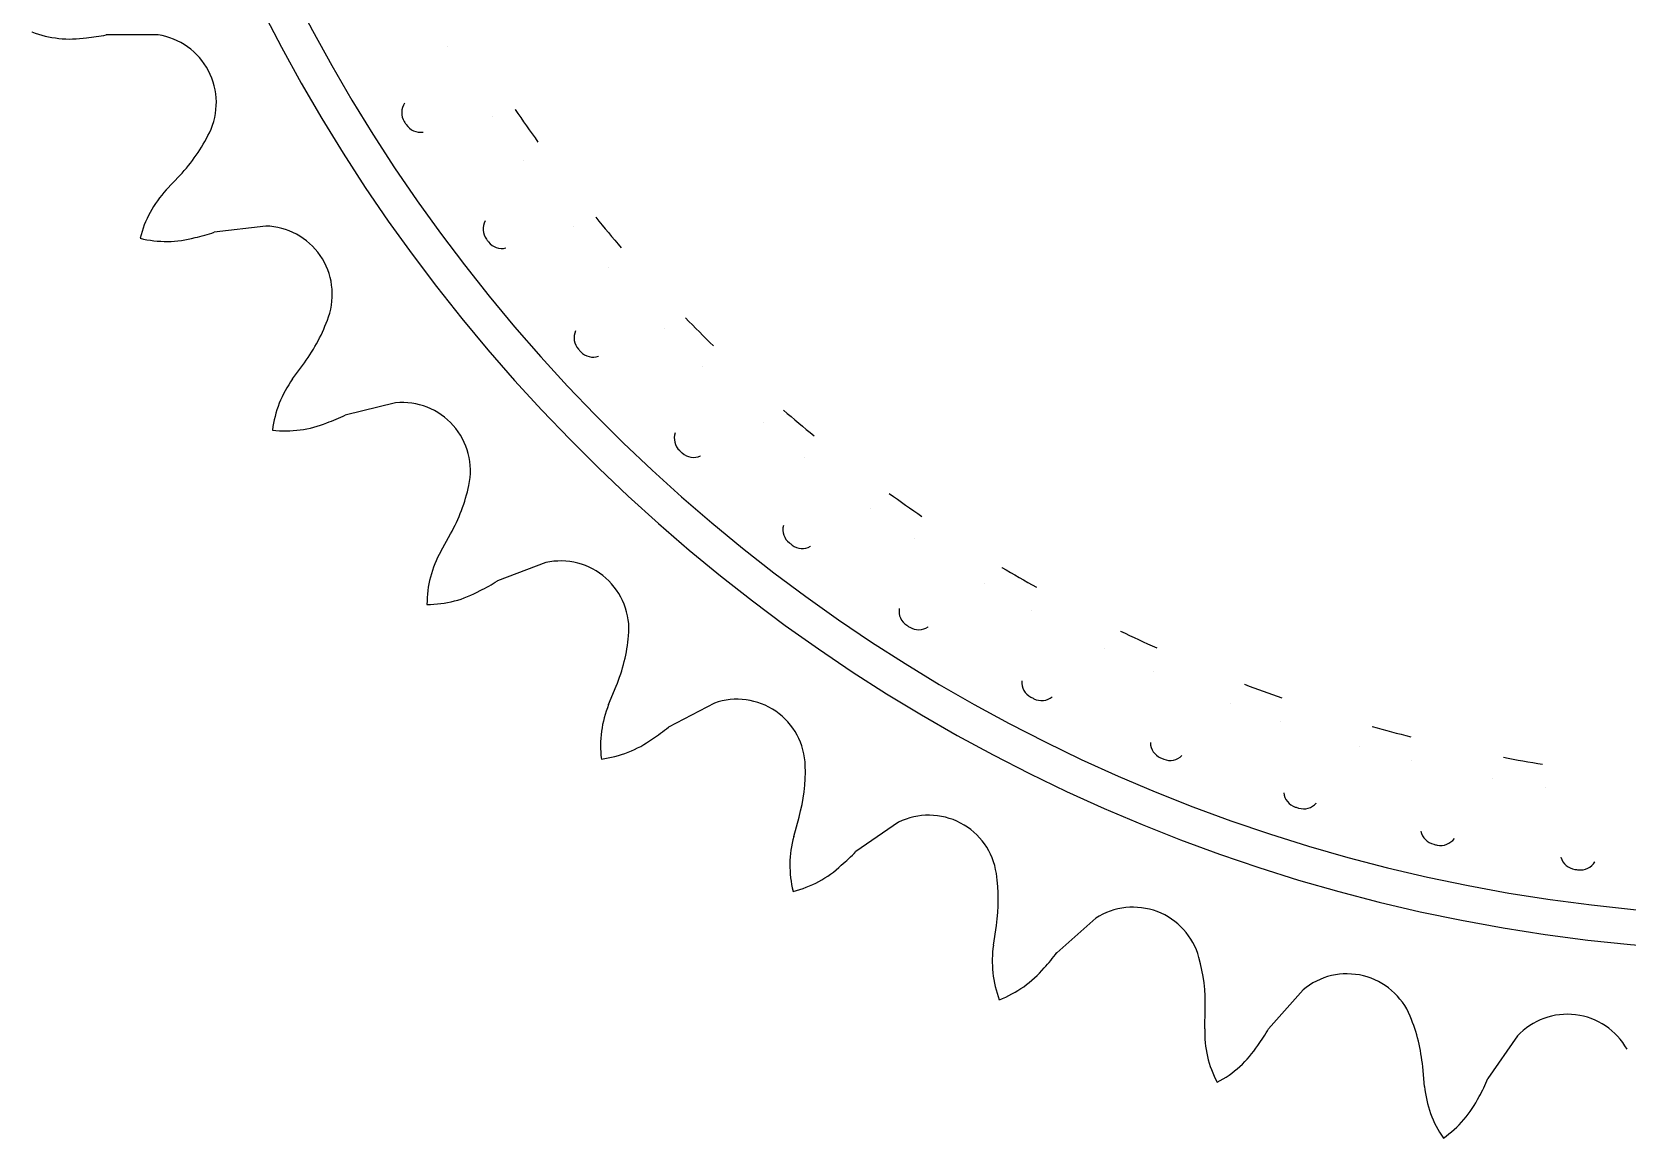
# Model space of a CAD drawing. Header units: millimetres. Extents: x -109 to 109, y -109 to 109.
# Drawn here: x -99.7 to -9.3, y -107.5 to -44.9 of the extents above; entities that cross this region are included whole.
import ezdxf

# ---------------------------------------------------------------- set-up
doc = ezdxf.new("R2010")
doc.units = ezdxf.units.MM
doc.layers.add('Cut003', color=7, linetype='CONTINUOUS')

msp = doc.modelspace()

# ---------------------------------------------------------------- linework, layer by layer
at = {"layer": 'Cut003'}
for p, q in [((-99.7, -44.871), (-99.7, -44.871, 10)), ((-99.7, -44.871), (-99.7, -44.871, 10)), ((-92.553, -45.04), (-95.493, -45.04)), ((-92.553, -45.04, 10), (-95.493, -45.04, 10)), ((-95.493, -45.04), (-95.493, -45.04, 10)), ((-95.493, -45.04), (-95.493, -45.04, 10)), ((-92.553, -45.04), (-95.493, -45.04)), ((-92.553, -45.04, 10), (-95.493, -45.04, 10)), ((-92.553, -45.04), (-92.553, -45.04, 10)), ((-92.553, -45.04), (-92.553, -45.04, 10)), ((-96.608, -45.206), (-96.608, -45.206, 10)), ((-96.608, -45.206), (-96.608, -45.206, 10)), ((-76.12, -45.71), (-76.12, -45.71, 10)), ((-76.12, -45.71), (-76.12, -45.71, 10)), ((-78.576, -48.909), (-78.576, -48.909, 10)), ((-78.576, -48.909), (-78.576, -48.909, 10)), ((-73.597, -49.671), (-73.597, -49.671, 10)), ((-73.597, -49.671), (-73.597, -49.671, 10)), ((-72.317, -49.26), (-72.317, -49.26, 10)), ((-72.317, -49.26), (-72.317, -49.26, 10)), ((-89.643, -50.584), (-89.643, -50.584, 10)), ((-89.643, -50.584), (-89.643, -50.584, 10)), ((-78.594, -49.952), (-78.594, -49.952, 10)), ((-78.594, -49.952), (-78.594, -49.952, 10)), ((-78.487, -50.12), (-78.487, -50.12, 10)), ((-78.487, -50.12), (-78.487, -50.12, 10)), ((-77.534, -50.544), (-77.534, -50.544, 10)), ((-77.534, -50.544), (-77.534, -50.544, 10)), ((-71.023, -51.108), (-71.023, -51.108, 10)), ((-71.023, -51.108), (-71.023, -51.108, 10)), ((-71.847, -52.17), (-71.847, -52.17, 10)), ((-71.847, -52.17), (-71.847, -52.17, 10)), ((-92.083, -53.827), (-91.313, -53.003)), ((-92.083, -53.827, 10), (-91.313, -53.003, 10)), ((-92.083, -53.827), (-91.313, -53.003)), ((-92.083, -53.827, 10), (-91.313, -53.003, 10)), ((-91.313, -53.003), (-91.313, -53.003, 10)), ((-91.313, -53.003), (-91.313, -53.003, 10)), ((-92.083, -53.827), (-92.083, -53.827, 10)), ((-92.083, -53.827), (-92.083, -53.827, 10)), ((-86.449, -55.868), (-89.367, -56.222)), ((-86.449, -55.868, 10), (-89.367, -56.222, 10)), ((-86.449, -55.868), (-89.367, -56.222)), ((-86.449, -55.868, 10), (-89.367, -56.222, 10)), ((-86.449, -55.868), (-86.449, -55.868, 10)), ((-86.449, -55.868), (-86.449, -55.868, 10)), ((-74.014, -55.571), (-74.014, -55.571, 10)), ((-74.014, -55.571), (-74.014, -55.571, 10)), ((-68.988, -55.896), (-68.988, -55.896, 10)), ((-68.988, -55.896), (-68.988, -55.896, 10)), ((-67.748, -55.375), (-67.748, -55.375, 10)), ((-67.748, -55.375), (-67.748, -55.375, 10)), ((-93.564, -56.561), (-93.564, -56.561, 10)), ((-93.564, -56.561), (-93.564, -56.561, 10)), ((-90.455, -56.521), (-90.455, -56.521, 10)), ((-90.455, -56.521), (-90.455, -56.521, 10)), ((-89.367, -56.222), (-89.367, -56.222, 10)), ((-89.367, -56.222), (-89.367, -56.222, 10)), ((-73.941, -56.612), (-73.941, -56.612, 10)), ((-73.941, -56.612), (-73.941, -56.612, 10)), ((-73.821, -56.77), (-73.821, -56.77, 10)), ((-73.821, -56.77), (-73.821, -56.77, 10)), ((-72.834, -57.11), (-72.834, -57.11, 10)), ((-72.834, -57.11), (-72.834, -57.11, 10)), ((-66.298, -57.103), (-66.298, -57.103, 10)), ((-66.298, -57.103), (-66.298, -57.103, 10)), ((-67.027, -58.234), (-67.027, -58.234, 10)), ((-67.027, -58.234), (-67.027, -58.234, 10)), ((-82.892, -61.02), (-82.892, -61.02, 10)), ((-82.892, -61.02), (-82.892, -61.02, 10)), ((-62.664, -61.069), (-62.664, -61.069, 10)), ((-62.664, -61.069), (-62.664, -61.069, 10)), ((-68.889, -61.81), (-68.889, -61.81, 10)), ((-68.889, -61.81), (-68.889, -61.81, 10)), ((-63.854, -61.696), (-63.854, -61.696, 10)), ((-63.854, -61.696), (-63.854, -61.696, 10)), ((-68.726, -62.841), (-68.726, -62.841, 10)), ((-68.726, -62.841), (-68.726, -62.841, 10)), ((-68.592, -62.987), (-68.592, -62.987, 10)), ((-68.592, -62.987), (-68.592, -62.987, 10)), ((-67.579, -63.24), (-67.579, -63.24, 10)), ((-67.579, -63.24), (-67.579, -63.24, 10)), ((-61.069, -62.664), (-61.069, -62.664, 10)), ((-61.069, -62.664), (-61.069, -62.664, 10)), ((-84.924, -64.534), (-84.258, -63.623)), ((-84.924, -64.534, 10), (-84.258, -63.623, 10)), ((-84.924, -64.534), (-84.258, -63.623)), ((-84.924, -64.534, 10), (-84.258, -63.623, 10)), ((-84.258, -63.623), (-84.258, -63.623, 10)), ((-84.258, -63.623), (-84.258, -63.623, 10)), ((-61.696, -63.854), (-61.696, -63.854, 10)), ((-61.696, -63.854), (-61.696, -63.854, 10)), ((-84.924, -64.534), (-84.924, -64.534, 10)), ((-84.924, -64.534), (-84.924, -64.534, 10)), ((-79.085, -65.88), (-81.939, -66.584)), ((-79.085, -65.88, 10), (-81.939, -66.584, 10)), ((-79.085, -65.88), (-81.939, -66.584)), ((-79.085, -65.88, 10), (-81.939, -66.584, 10)), ((-79.085, -65.88), (-79.085, -65.88, 10)), ((-79.085, -65.88), (-79.085, -65.88, 10)), ((-81.939, -66.584), (-81.939, -66.584, 10)), ((-81.939, -66.584), (-81.939, -66.584, 10)), ((-57.103, -66.298), (-57.103, -66.298, 10)), ((-57.103, -66.298), (-57.103, -66.298, 10)), ((-86.064, -67.427), (-86.064, -67.427, 10)), ((-86.064, -67.427), (-86.064, -67.427, 10)), ((-82.982, -67.012), (-82.982, -67.012, 10)), ((-82.982, -67.012), (-82.982, -67.012, 10)), ((-63.24, -67.579), (-63.24, -67.579, 10)), ((-63.24, -67.579), (-63.24, -67.579, 10)), ((-58.234, -67.027), (-58.234, -67.027, 10)), ((-58.234, -67.027), (-58.234, -67.027, 10)), ((-55.375, -67.748), (-55.375, -67.748, 10)), ((-55.375, -67.748), (-55.375, -67.748, 10)), ((-62.987, -68.592), (-62.987, -68.592, 10)), ((-62.987, -68.592), (-62.987, -68.592, 10)), ((-62.841, -68.726), (-62.841, -68.726, 10)), ((-62.841, -68.726), (-62.841, -68.726, 10)), ((-61.81, -68.889), (-61.81, -68.889, 10)), ((-61.81, -68.889), (-61.81, -68.889, 10)), ((-55.896, -68.988), (-55.896, -68.988, 10)), ((-55.896, -68.988), (-55.896, -68.988, 10)), ((-74.933, -70.567), (-74.933, -70.567, 10)), ((-74.933, -70.567), (-74.933, -70.567, 10)), ((-51.108, -71.023), (-51.108, -71.023, 10)), ((-51.108, -71.023), (-51.108, -71.023, 10)), ((-52.17, -71.847), (-52.17, -71.847, 10)), ((-52.17, -71.847), (-52.17, -71.847, 10)), ((-49.26, -72.317), (-49.26, -72.317, 10)), ((-49.26, -72.317), (-49.26, -72.317, 10)), ((-57.11, -72.834), (-57.11, -72.834, 10)), ((-57.11, -72.834), (-57.11, -72.834, 10)), ((-76.526, -74.3), (-75.975, -73.316)), ((-76.526, -74.3, 10), (-75.975, -73.316, 10)), ((-76.526, -74.3), (-75.975, -73.316)), ((-76.526, -74.3, 10), (-75.975, -73.316, 10)), ((-75.975, -73.316), (-75.975, -73.316, 10)), ((-75.975, -73.316), (-75.975, -73.316, 10)), ((-56.77, -73.821), (-56.77, -73.821, 10)), ((-56.77, -73.821), (-56.77, -73.821, 10)), ((-56.612, -73.941), (-56.612, -73.941, 10)), ((-56.612, -73.941), (-56.612, -73.941, 10)), ((-55.571, -74.014), (-55.571, -74.014, 10)), ((-55.571, -74.014), (-55.571, -74.014, 10)), ((-49.671, -73.597), (-49.671, -73.597, 10)), ((-49.671, -73.597), (-49.671, -73.597, 10)), ((-76.526, -74.3), (-76.526, -74.3, 10)), ((-76.526, -74.3), (-76.526, -74.3, 10)), ((-70.567, -74.933), (-73.316, -75.975)), ((-70.567, -74.933, 10), (-73.316, -75.975, 10)), ((-70.567, -74.933), (-73.316, -75.975)), ((-70.567, -74.933, 10), (-73.316, -75.975, 10)), ((-70.567, -74.933), (-70.567, -74.933, 10)), ((-70.567, -74.933), (-70.567, -74.933, 10)), ((-44.723, -75.207), (-44.723, -75.207, 10)), ((-44.723, -75.207), (-44.723, -75.207, 10)), ((-74.3, -76.526), (-74.3, -76.526, 10)), ((-74.3, -76.526), (-74.3, -76.526, 10)), ((-73.316, -75.975), (-73.316, -75.975, 10)), ((-73.316, -75.975), (-73.316, -75.975, 10)), ((-45.71, -76.12), (-45.71, -76.12, 10)), ((-45.71, -76.12), (-45.71, -76.12, 10)), ((-42.769, -76.335), (-42.769, -76.335, 10)), ((-42.769, -76.335), (-42.769, -76.335, 10)), ((-77.309, -77.309), (-77.309, -77.309, 10)), ((-77.309, -77.309), (-77.309, -77.309, 10)), ((-50.544, -77.534), (-50.544, -77.534, 10)), ((-50.544, -77.534), (-50.544, -77.534, 10)), ((-43.067, -77.646), (-43.067, -77.646, 10)), ((-43.067, -77.646), (-43.067, -77.646, 10)), ((-50.12, -78.487), (-50.12, -78.487, 10)), ((-50.12, -78.487), (-50.12, -78.487, 10)), ((-49.952, -78.594), (-49.952, -78.594, 10)), ((-49.952, -78.594), (-49.952, -78.594, 10)), ((-48.909, -78.576), (-48.909, -78.576, 10)), ((-48.909, -78.576), (-48.909, -78.576, 10)), ((-65.88, -79.085), (-65.88, -79.085, 10)), ((-65.88, -79.085), (-65.88, -79.085, 10)), ((-37.998, -78.819), (-37.998, -78.819, 10)), ((-37.998, -78.819), (-37.998, -78.819, 10)), ((-38.902, -79.815), (-38.902, -79.815, 10)), ((-38.902, -79.815), (-38.902, -79.815, 10)), ((-35.954, -79.772), (-35.954, -79.772, 10)), ((-35.954, -79.772), (-35.954, -79.772, 10)), ((-36.136, -81.104), (-36.136, -81.104, 10)), ((-36.136, -81.104), (-36.136, -81.104, 10)), ((-67.012, -82.982), (-66.584, -81.939)), ((-67.012, -82.982, 10), (-66.584, -81.939, 10)), ((-67.012, -82.982), (-66.584, -81.939)), ((-67.012, -82.982, 10), (-66.584, -81.939, 10)), ((-66.584, -81.939), (-66.584, -81.939, 10)), ((-66.584, -81.939), (-66.584, -81.939, 10)), ((-43.594, -81.644), (-43.594, -81.644, 10)), ((-43.594, -81.644), (-43.594, -81.644, 10)), ((-30.984, -81.83), (-30.984, -81.83, 10)), ((-30.984, -81.83), (-30.984, -81.83, 10)), ((-67.012, -82.982), (-67.012, -82.982, 10)), ((-67.012, -82.982), (-67.012, -82.982, 10)), ((-61.02, -82.892), (-63.623, -84.258)), ((-61.02, -82.892, 10), (-63.623, -84.258, 10)), ((-61.02, -82.892), (-63.623, -84.258)), ((-61.02, -82.892, 10), (-63.623, -84.258, 10)), ((-61.02, -82.892), (-61.02, -82.892, 10)), ((-61.02, -82.892), (-61.02, -82.892, 10)), ((-43.088, -82.557), (-43.088, -82.557, 10)), ((-43.088, -82.557), (-43.088, -82.557, 10)), ((-42.912, -82.649), (-42.912, -82.649, 10)), ((-42.912, -82.649), (-42.912, -82.649, 10)), ((-41.874, -82.54), (-41.874, -82.54, 10)), ((-41.874, -82.54), (-41.874, -82.54, 10)), ((-31.797, -82.902), (-31.797, -82.902, 10)), ((-31.797, -82.902), (-31.797, -82.902, 10)), ((-28.864, -82.602), (-28.864, -82.602, 10)), ((-28.864, -82.602), (-28.864, -82.602, 10)), ((-28.93, -83.945), (-28.93, -83.945, 10)), ((-28.93, -83.945), (-28.93, -83.945, 10)), ((-64.534, -84.924), (-64.534, -84.924, 10)), ((-64.534, -84.924), (-64.534, -84.924, 10)), ((-63.623, -84.258), (-63.623, -84.258, 10)), ((-63.623, -84.258), (-63.623, -84.258, 10)), ((-23.734, -84.22), (-23.734, -84.22, 10)), ((-23.734, -84.22), (-23.734, -84.22, 10)), ((-21.555, -84.803), (-21.555, -84.803, 10)), ((-21.555, -84.803), (-21.555, -84.803, 10)), ((-36.313, -85.133), (-36.313, -85.133, 10)), ((-36.313, -85.133), (-36.313, -85.133, 10)), ((-34.521, -85.875), (-34.521, -85.875, 10)), ((-34.521, -85.875), (-34.521, -85.875, 10)), ((-24.451, -85.357), (-24.451, -85.357, 10)), ((-24.451, -85.357), (-24.451, -85.357, 10)), ((-67.427, -86.064), (-67.427, -86.064, 10)), ((-67.427, -86.064), (-67.427, -86.064, 10)), ((-55.868, -86.449), (-55.868, -86.449, 10)), ((-55.868, -86.449), (-55.868, -86.449, 10)), ((-35.729, -85.998), (-35.729, -85.998, 10)), ((-35.729, -85.998), (-35.729, -85.998, 10)), ((-35.546, -86.074), (-35.546, -86.074, 10)), ((-35.546, -86.074), (-35.546, -86.074, 10)), ((-21.503, -86.147), (-21.503, -86.147, 10)), ((-21.503, -86.147), (-21.503, -86.147, 10)), ((-16.304, -85.968), (-16.304, -85.968, 10)), ((-16.304, -85.968), (-16.304, -85.968, 10)), ((-14.082, -86.359), (-14.082, -86.359, 10)), ((-14.082, -86.359), (-14.082, -86.359, 10)), ((-16.919, -87.164), (-16.919, -87.164, 10)), ((-16.919, -87.164), (-16.919, -87.164, 10)), ((-13.913, -87.694), (-13.913, -87.694, 10)), ((-13.913, -87.694), (-13.913, -87.694, 10)), ((-28.755, -87.974), (-28.755, -87.974, 10)), ((-28.755, -87.974), (-28.755, -87.974, 10)), ((-26.905, -88.557), (-26.905, -88.557, 10)), ((-26.905, -88.557), (-26.905, -88.557, 10)), ((-56.521, -90.455), (-56.222, -89.367)), ((-56.521, -90.455, 10), (-56.222, -89.367, 10)), ((-56.521, -90.455), (-56.222, -89.367)), ((-56.521, -90.455, 10), (-56.222, -89.367, 10)), ((-56.222, -89.367), (-56.222, -89.367, 10)), ((-56.222, -89.367), (-56.222, -89.367, 10)), ((-28.098, -88.785), (-28.098, -88.785, 10)), ((-28.098, -88.785), (-28.098, -88.785, 10)), ((-27.909, -88.845), (-27.909, -88.845, 10)), ((-27.909, -88.845), (-27.909, -88.845, 10)), ((-50.584, -89.643), (-53.003, -91.313)), ((-50.584, -89.643, 10), (-53.003, -91.313, 10)), ((-50.584, -89.643), (-53.003, -91.313)), ((-50.584, -89.643, 10), (-53.003, -91.313, 10)), ((-50.584, -89.643), (-50.584, -89.643, 10)), ((-50.584, -89.643), (-50.584, -89.643, 10)), ((-20.978, -90.145), (-20.978, -90.145, 10)), ((-20.978, -90.145), (-20.978, -90.145, 10)), ((-56.521, -90.455), (-56.521, -90.455, 10)), ((-56.521, -90.455), (-56.521, -90.455, 10)), ((-20.253, -90.896), (-20.253, -90.896, 10)), ((-20.253, -90.896), (-20.253, -90.896, 10)), ((-20.059, -90.939), (-20.059, -90.939, 10)), ((-20.059, -90.939), (-20.059, -90.939, 10)), ((-19.085, -90.565), (-19.085, -90.565, 10)), ((-19.085, -90.565), (-19.085, -90.565, 10)), ((-53.827, -92.083), (-53.827, -92.083, 10)), ((-53.827, -92.083), (-53.827, -92.083, 10)), ((-53.003, -91.313), (-53.003, -91.313, 10)), ((-53.003, -91.313), (-53.003, -91.313, 10)), ((-13.041, -91.631), (-13.041, -91.631, 10)), ((-13.041, -91.631), (-13.041, -91.631, 10)), ((-11.119, -91.884), (-11.119, -91.884, 10)), ((-11.119, -91.884), (-11.119, -91.884, 10)), ((-45.04, -92.553), (-45.04, -92.553, 10)), ((-45.04, -92.553), (-45.04, -92.553, 10)), ((-12.254, -92.315), (-12.254, -92.315, 10)), ((-12.254, -92.315), (-12.254, -92.315, 10)), ((-12.057, -92.341), (-12.057, -92.341, 10)), ((-12.057, -92.341), (-12.057, -92.341, 10)), ((-56.561, -93.564), (-56.561, -93.564, 10)), ((-56.561, -93.564), (-56.561, -93.564, 10)), ((-45.206, -96.608), (-45.04, -95.493)), ((-45.206, -96.608, 10), (-45.04, -95.493, 10)), ((-45.206, -96.608), (-45.04, -95.493)), ((-45.206, -96.608, 10), (-45.04, -95.493, 10)), ((-45.04, -95.493), (-45.04, -95.493, 10)), ((-45.04, -95.493), (-45.04, -95.493, 10)), ((-39.41, -95.087), (-41.61, -97.036)), ((-39.41, -95.087, 10), (-41.61, -97.036, 10)), ((-39.41, -95.087), (-41.61, -97.036)), ((-39.41, -95.087, 10), (-41.61, -97.036, 10)), ((-39.41, -95.087), (-39.41, -95.087, 10)), ((-39.41, -95.087), (-39.41, -95.087, 10)), ((-45.206, -96.608), (-45.206, -96.608, 10)), ((-45.206, -96.608), (-45.206, -96.608, 10)), ((-41.61, -97.036), (-41.61, -97.036, 10)), ((-41.61, -97.036), (-41.61, -97.036, 10)), ((-33.555, -97.307), (-33.555, -97.307, 10)), ((-33.555, -97.307), (-33.555, -97.307, 10)), ((-42.335, -97.9), (-42.335, -97.9, 10)), ((-42.335, -97.9), (-42.335, -97.9, 10)), ((-27.661, -99.144), (-29.61, -101.344)), ((-27.661, -99.144, 10), (-29.61, -101.344, 10)), ((-27.661, -99.144), (-29.61, -101.344)), ((-27.661, -99.144, 10), (-29.61, -101.344, 10)), ((-27.661, -99.144), (-27.661, -99.144, 10)), ((-27.661, -99.144), (-27.661, -99.144, 10)), ((-44.871, -99.7), (-44.871, -99.7, 10)), ((-44.871, -99.7), (-44.871, -99.7, 10)), ((-33.231, -101.352), (-33.201, -100.225)), ((-33.231, -101.352, 10), (-33.201, -100.225, 10)), ((-33.231, -101.352), (-33.201, -100.225)), ((-33.231, -101.352, 10), (-33.201, -100.225, 10)), ((-33.201, -100.225), (-33.201, -100.225, 10)), ((-33.201, -100.225), (-33.201, -100.225, 10)), ((-21.582, -100.642), (-21.582, -100.642, 10)), ((-21.582, -100.642), (-21.582, -100.642, 10)), ((-33.231, -101.352), (-33.231, -101.352, 10)), ((-33.231, -101.352), (-33.231, -101.352, 10)), ((-29.61, -101.344), (-29.61, -101.344, 10)), ((-29.61, -101.344), (-29.61, -101.344, 10)), ((-15.509, -101.755), (-17.179, -104.174)), ((-15.509, -101.755, 10), (-17.179, -104.174, 10)), ((-15.509, -101.755), (-17.179, -104.174)), ((-15.509, -101.755, 10), (-17.179, -104.174, 10)), ((-15.509, -101.755), (-15.509, -101.755, 10)), ((-15.509, -101.755), (-15.509, -101.755, 10)), ((-30.226, -102.289), (-30.226, -102.289, 10)), ((-30.226, -102.289), (-30.226, -102.289, 10)), ((-20.772, -104.619), (-20.878, -103.496)), ((-20.772, -104.619, 10), (-20.878, -103.496, 10)), ((-20.878, -103.496), (-20.878, -103.496, 10)), ((-20.878, -103.496), (-20.878, -103.496, 10)), ((-20.772, -104.619), (-20.878, -103.496)), ((-20.772, -104.619, 10), (-20.878, -103.496, 10)), ((-32.527, -104.381), (-32.527, -104.381, 10)), ((-32.527, -104.381), (-32.527, -104.381, 10)), ((-20.772, -104.619), (-20.772, -104.619, 10)), ((-20.772, -104.619), (-20.772, -104.619, 10)), ((-17.179, -104.174), (-17.179, -104.174, 10)), ((-17.179, -104.174), (-17.179, -104.174, 10)), ((-17.676, -105.187), (-17.676, -105.187, 10)), ((-17.676, -105.187), (-17.676, -105.187, 10)), ((-19.708, -107.541), (-19.708, -107.541, 10)), ((-19.708, -107.541), (-19.708, -107.541, 10))]:
    msp.add_line(p, q, dxfattribs=at)
for centre, radius, start, end in [((0, 0, 10), 97, 91.02841, -91.02841), ((0, 0, 10), 97, 91.02841, -91.02841), ((0, 0, 12), 97, 91.02841, -91.02841), ((0, 0, 12), 97, 91.02841, -91.02841), ((0, 0, 12), 95, 91.03918, -91.03918), ((0, 0, 10), 95, 91.03918, -91.03918), ((0, 0, 12), 95, 91.03918, -91.03918), ((0, 0, 10), 95, 91.03918, -91.03918), ((-97.513, -39.121), 6.152, -110.81953, -81.53846), ((-97.513, -39.121, 10), 6.152, -110.81953, -81.53846), ((-97.513, -39.121), 6.152, -110.81953, -81.53846), ((-97.513, -39.121, 10), 6.152, -110.81953, -81.53846), ((-97.518, -35.258), 9.989, -84.77417, -78.30276), ((-97.518, -35.258, 10), 9.989, -84.77417, -78.30276), ((-97.518, -35.258), 9.989, -84.77417, -78.30276), ((-97.518, -35.258, 10), 9.989, -84.77417, -78.30276), ((-93.123, -48.875), 3.877, 27.69231, 81.53846), ((-93.123, -48.875, 10), 3.877, 27.69231, 81.53846), ((-93.123, -48.875, 10), 3.877, 27.69231, 81.53846), ((-93.123, -48.875), 3.877, 27.69231, 81.53846), ((-93.123, -48.875), 3.877, -26.15385, 27.69231), ((-93.123, -48.875, 10), 3.877, -26.15385, 27.69231), ((-93.123, -48.875, 10), 3.877, -26.15385, 27.69231), ((-93.123, -48.875), 3.877, -26.15385, 27.69231), ((-77.791, -49.444), 0.95, 145.68442, -147.67024), ((-77.791, -49.444), 0.95, 145.68442, -147.67024), ((-77.791, -49.444, 10), 0.95, 145.68442, -147.67024), ((-77.791, -49.444, 10), 0.95, 145.68442, -147.67024), ((0, 0), 87.5, -145.7384, -144.26105), ((0, 0), 87.5, -145.7384, -144.26105), ((0, 0, 10), 87.5, -145.7384, -144.26105), ((0, 0, 10), 87.5, -145.7384, -144.26105), ((-98.61, -46.181), 9.989, -43.07692, -26.15385), ((-98.61, -46.181, 10), 9.989, -43.07692, -26.15385), ((-98.61, -46.181), 9.989, -43.07692, -26.15385), ((-98.61, -46.181, 10), 9.989, -43.07692, -26.15385), ((0, 0), 93.125, -147.56102, -147.43898), ((0, 0), 93.125, -147.56102, -147.43898), ((0, 0, 10), 93.125, -147.56102, -147.43898), ((0, 0, 10), 93.125, -147.56102, -147.43898), ((-77.688, -49.607), 0.95, -147.32976, -80.68442), ((-77.688, -49.607), 0.95, -147.32976, -80.68442), ((-77.688, -49.607, 10), 0.95, -147.32976, -80.68442), ((-77.688, -49.607, 10), 0.95, -147.32976, -80.68442), ((-87.59, -58.028), 6.152, 136.92308, 166.20414), ((-87.59, -58.028, 10), 6.152, 136.92308, 166.20414), ((-87.59, -58.028), 6.152, 136.92308, 166.20414), ((-87.59, -58.028, 10), 6.152, 136.92308, 166.20414), ((-86.553, -59.743), 3.877, 34.61538, 88.46154), ((-86.553, -59.743, 10), 3.877, 34.61538, 88.46154), ((-86.553, -59.743, 10), 3.877, 34.61538, 88.46154), ((-86.553, -59.743), 3.877, 34.61538, 88.46154), ((-73.186, -56.036), 0.95, 150.68442, -142.67024), ((-73.186, -56.036), 0.95, 150.68442, -142.67024), ((-73.186, -56.036, 10), 0.95, 150.68442, -142.67024), ((-73.186, -56.036, 10), 0.95, 150.68442, -142.67024), ((0, 0), 87.5, -140.7384, -139.26105), ((0, 0), 87.5, -140.7384, -139.26105), ((0, 0, 10), 87.5, -140.7384, -139.26105), ((0, 0, 10), 87.5, -140.7384, -139.26105), ((-92.087, -50.59), 6.152, -103.89645, -74.61538), ((-92.087, -50.59, 10), 6.152, -103.89645, -74.61538), ((-92.087, -50.59), 6.152, -103.89645, -74.61538), ((-92.087, -50.59, 10), 6.152, -103.89645, -74.61538), ((-92.557, -46.756), 9.989, -77.85109, -71.37968), ((-92.557, -46.756, 10), 9.989, -77.85109, -71.37968), ((-92.557, -46.756), 9.989, -77.85109, -71.37968), ((-92.557, -46.756, 10), 9.989, -77.85109, -71.37968), ((0, 0), 93.125, -142.56102, -142.43898), ((0, 0), 93.125, -142.56102, -142.43898), ((0, 0, 10), 93.125, -142.56102, -142.43898), ((0, 0, 10), 93.125, -142.56102, -142.43898), ((-73.069, -56.189), 0.95, -142.32976, -75.68442), ((-73.069, -56.189), 0.95, -142.32976, -75.68442), ((-73.069, -56.189, 10), 0.95, -142.32976, -75.68442), ((-73.069, -56.189, 10), 0.95, -142.32976, -75.68442), ((-86.553, -59.743), 3.877, -19.23077, 34.61538), ((-86.553, -59.743, 10), 3.877, -19.23077, 34.61538), ((-86.553, -59.743, 10), 3.877, -19.23077, 34.61538), ((-86.553, -59.743), 3.877, -19.23077, 34.61538), ((-92.324, -57.73), 9.989, -36.15385, -19.23077), ((-92.324, -57.73, 10), 9.989, -36.15385, -19.23077), ((-92.324, -57.73), 9.989, -36.15385, -19.23077), ((-92.324, -57.73, 10), 9.989, -36.15385, -19.23077), ((0, 0), 87.5, -135.7384, -134.26105), ((0, 0), 87.5, -135.7384, -134.26105), ((0, 0, 10), 87.5, -135.7384, -134.26105), ((0, 0, 10), 87.5, -135.7384, -134.26105), ((-68.024, -62.201), 0.95, 155.68442, -137.67024), ((-68.024, -62.201), 0.95, 155.68442, -137.67024), ((-68.024, -62.201, 10), 0.95, 155.68442, -137.67024), ((-68.024, -62.201, 10), 0.95, 155.68442, -137.67024), ((0, 0), 93.125, -137.56102, -137.43898), ((0, 0), 93.125, -137.56102, -137.43898), ((0, 0, 10), 93.125, -137.56102, -137.43898), ((0, 0, 10), 93.125, -137.56102, -137.43898), ((-67.893, -62.344), 0.95, -137.32976, -70.68442), ((-67.893, -62.344), 0.95, -137.32976, -70.68442), ((-67.893, -62.344, 10), 0.95, -137.32976, -70.68442), ((-67.893, -62.344, 10), 0.95, -137.32976, -70.68442), ((-79.957, -68.163), 6.152, 143.84615, 173.12722), ((-79.957, -68.163, 10), 6.152, 143.84615, 173.12722), ((-79.957, -68.163), 6.152, 143.84615, 173.12722), ((-79.957, -68.163, 10), 6.152, 143.84615, 173.12722), ((-78.721, -69.741), 3.877, 41.53846, 95.38462), ((-78.721, -69.741, 10), 3.877, 41.53846, 95.38462), ((-78.721, -69.741, 10), 3.877, 41.53846, 95.38462), ((-78.721, -69.741), 3.877, 41.53846, 95.38462), ((-86.246, -57.571), 9.989, -70.92801, -64.4566), ((-86.246, -57.571, 10), 9.989, -70.92801, -64.4566), ((-86.246, -57.571), 9.989, -70.92801, -64.4566), ((-86.246, -57.571, 10), 9.989, -70.92801, -64.4566), ((0, 0), 87.5, -130.7384, -129.26105), ((0, 0), 87.5, -130.7384, -129.26105), ((0, 0, 10), 87.5, -130.7384, -129.26105), ((0, 0, 10), 87.5, -130.7384, -129.26105), ((-85.317, -61.321), 6.152, -96.97337, -67.69231), ((-85.317, -61.321, 10), 6.152, -96.97337, -67.69231), ((-85.317, -61.321), 6.152, -96.97337, -67.69231), ((-85.317, -61.321, 10), 6.152, -96.97337, -67.69231), ((-78.721, -69.741), 3.877, -12.30769, 41.53846), ((-78.721, -69.741, 10), 3.877, -12.30769, 41.53846), ((-78.721, -69.741, 10), 3.877, -12.30769, 41.53846), ((-78.721, -69.741), 3.877, -12.30769, 41.53846), ((-62.344, -67.893), 0.95, 160.68442, -132.67024), ((-62.344, -67.893), 0.95, 160.68442, -132.67024), ((-62.344, -67.893, 10), 0.95, 160.68442, -132.67024), ((-62.344, -67.893, 10), 0.95, 160.68442, -132.67024), ((0, 0), 93.125, -132.56102, -132.43898), ((0, 0), 93.125, -132.56102, -132.43898), ((0, 0, 10), 93.125, -132.56102, -132.43898), ((0, 0, 10), 93.125, -132.56102, -132.43898), ((-62.201, -68.024), 0.95, -132.32976, -65.68442), ((-62.201, -68.024), 0.95, -132.32976, -65.68442), ((-62.201, -68.024, 10), 0.95, -132.32976, -65.68442), ((-62.201, -68.024, 10), 0.95, -132.32976, -65.68442), ((-84.692, -68.438), 9.989, -29.23077, -12.30769), ((-84.692, -68.438, 10), 9.989, -29.23077, -12.30769), ((-84.692, -68.438), 9.989, -29.23077, -12.30769), ((-84.692, -68.438, 10), 9.989, -29.23077, -12.30769), ((0, 0), 87.5, -125.7384, -124.26105), ((0, 0), 87.5, -125.7384, -124.26105), ((0, 0, 10), 87.5, -125.7384, -124.26105), ((0, 0, 10), 87.5, -125.7384, -124.26105), ((-56.189, -73.069), 0.95, 165.68442, -127.67024), ((-56.189, -73.069), 0.95, 165.68442, -127.67024), ((-56.189, -73.069, 10), 0.95, 165.68442, -127.67024), ((-56.189, -73.069, 10), 0.95, 165.68442, -127.67024), ((0, 0), 93.125, -127.56102, -127.43898), ((0, 0), 93.125, -127.56102, -127.43898), ((0, 0, 10), 93.125, -127.56102, -127.43898), ((0, 0, 10), 93.125, -127.56102, -127.43898), ((-56.036, -73.186), 0.95, -127.32976, -60.68442), ((-56.036, -73.186), 0.95, -127.32976, -60.68442), ((-56.036, -73.186, 10), 0.95, -127.32976, -60.68442), ((-56.036, -73.186, 10), 0.95, -127.32976, -60.68442), ((-71.158, -77.304), 6.152, 150.76923, -179.9497), ((-71.158, -77.304, 10), 6.152, 150.76923, -179.9497), ((-71.158, -77.304), 6.152, 150.76923, -179.9497), ((-71.158, -77.304, 10), 6.152, 150.76923, -179.9497), ((-69.741, -78.721), 3.877, 48.46154, 102.30769), ((-69.741, -78.721, 10), 3.877, 48.46154, 102.30769), ((-69.741, -78.721, 10), 3.877, 48.46154, 102.30769), ((-69.741, -78.721), 3.877, 48.46154, 102.30769), ((-69.741, -78.721), 3.877, -5.38462, 48.46154), ((-69.741, -78.721, 10), 3.877, -5.38462, 48.46154), ((-69.741, -78.721, 10), 3.877, -5.38462, 48.46154), ((-69.741, -78.721), 3.877, -5.38462, 48.46154), ((0, 0), 87.5, -120.7384, -119.26105), ((0, 0), 87.5, -120.7384, -119.26105), ((0, 0, 10), 87.5, -120.7384, -119.26105), ((0, 0, 10), 87.5, -120.7384, -119.26105), ((-77.304, -71.158), 6.152, -90.0503, -60.76923), ((-77.304, -71.158, 10), 6.152, -90.0503, -60.76923), ((-77.304, -71.158), 6.152, -90.0503, -60.76923), ((-77.304, -71.158, 10), 6.152, -90.0503, -60.76923), ((-78.678, -67.547), 9.989, -64.00494, -57.53352), ((-78.678, -67.547, 10), 9.989, -64.00494, -57.53352), ((-78.678, -67.547), 9.989, -64.00494, -57.53352), ((-78.678, -67.547, 10), 9.989, -64.00494, -57.53352), ((-49.607, -77.688), 0.95, 170.68442, -122.67024), ((-49.607, -77.688), 0.95, 170.68442, -122.67024), ((-49.607, -77.688, 10), 0.95, 170.68442, -122.67024), ((-49.607, -77.688, 10), 0.95, 170.68442, -122.67024), ((0, 0), 93.125, -122.56102, -122.43898), ((0, 0), 93.125, -122.56102, -122.43898), ((0, 0, 10), 93.125, -122.56102, -122.43898), ((0, 0, 10), 93.125, -122.56102, -122.43898), ((-49.444, -77.791), 0.95, -122.32976, -55.68442), ((-49.444, -77.791), 0.95, -122.32976, -55.68442), ((-49.444, -77.791, 10), 0.95, -122.32976, -55.68442), ((-49.444, -77.791, 10), 0.95, -122.32976, -55.68442), ((-75.826, -78.147), 9.989, -22.30769, -5.38462), ((-75.826, -78.147, 10), 9.989, -22.30769, -5.38462), ((-75.826, -78.147), 9.989, -22.30769, -5.38462), ((-75.826, -78.147, 10), 9.989, -22.30769, -5.38462), ((0, 0), 87.5, -115.7384, -114.26105), ((0, 0), 87.5, -115.7384, -114.26105), ((0, 0, 10), 87.5, -115.7384, -114.26105), ((0, 0, 10), 87.5, -115.7384, -114.26105), ((-42.647, -81.716), 0.95, 175.68442, -117.67024), ((-42.647, -81.716), 0.95, 175.68442, -117.67024), ((-42.647, -81.716, 10), 0.95, 175.68442, -117.67024), ((-42.647, -81.716, 10), 0.95, 175.68442, -117.67024), ((0, 0), 87.5, -110.7384, -109.26105), ((0, 0), 87.5, -110.7384, -109.26105), ((0, 0, 10), 87.5, -110.7384, -109.26105), ((0, 0, 10), 87.5, -110.7384, -109.26105), ((-61.321, -85.317), 6.152, 157.69231, -173.02663), ((-61.321, -85.317, 10), 6.152, 157.69231, -173.02663), ((-61.321, -85.317), 6.152, 157.69231, -173.02663), ((-61.321, -85.317, 10), 6.152, 157.69231, -173.02663), ((-59.743, -86.553), 3.877, 55.38462, 109.23077), ((-59.743, -86.553, 10), 3.877, 55.38462, 109.23077), ((-59.743, -86.553, 10), 3.877, 55.38462, 109.23077), ((-59.743, -86.553), 3.877, 55.38462, 109.23077), ((0, 0), 93.125, -117.56102, -117.43898), ((0, 0), 93.125, -117.56102, -117.43898), ((0, 0, 10), 93.125, -117.56102, -117.43898), ((0, 0, 10), 93.125, -117.56102, -117.43898), ((-42.476, -81.805), 0.95, -117.32976, -50.68442), ((-42.476, -81.805), 0.95, -117.32976, -50.68442), ((-42.476, -81.805, 10), 0.95, -117.32976, -50.68442), ((-42.476, -81.805, 10), 0.95, -117.32976, -50.68442), ((-59.743, -86.553), 3.877, 1.53846, 55.38462), ((-59.743, -86.553, 10), 3.877, 1.53846, 55.38462), ((-59.743, -86.553, 10), 3.877, 1.53846, 55.38462), ((-59.743, -86.553), 3.877, 1.53846, 55.38462), ((-68.163, -79.957), 6.152, -83.12722, -53.84615), ((-68.163, -79.957, 10), 6.152, -83.12722, -53.84615), ((-68.163, -79.957), 6.152, -83.12722, -53.84615), ((-68.163, -79.957, 10), 6.152, -83.12722, -53.84615), ((-69.962, -76.538), 9.989, -57.08186, -50.61045), ((-69.962, -76.538, 10), 9.989, -57.08186, -50.61045), ((-69.962, -76.538), 9.989, -57.08186, -50.61045), ((-69.962, -76.538, 10), 9.989, -57.08186, -50.61045), ((0, 0), 87.5, -105.7384, -104.26105), ((0, 0), 87.5, -105.7384, -104.26105), ((0, 0, 10), 87.5, -105.7384, -104.26105), ((0, 0, 10), 87.5, -105.7384, -104.26105), ((-35.363, -85.122), 0.95, -179.31558, -112.67024), ((-35.363, -85.122), 0.95, -179.31558, -112.67024), ((-35.363, -85.122, 10), 0.95, -179.31558, -112.67024), ((-35.363, -85.122, 10), 0.95, -179.31558, -112.67024), ((-35.185, -85.195), 0.95, -112.32976, -45.68442), ((-35.185, -85.195), 0.95, -112.32976, -45.68442), ((-35.185, -85.195, 10), 0.95, -112.32976, -45.68442), ((-35.185, -85.195, 10), 0.95, -112.32976, -45.68442), ((-65.853, -86.717), 9.989, -15.38462, 1.53846), ((-65.853, -86.717, 10), 9.989, -15.38462, 1.53846), ((-65.853, -86.717), 9.989, -15.38462, 1.53846), ((-65.853, -86.717, 10), 9.989, -15.38462, 1.53846), ((0, 0), 93.125, -112.56102, -112.43898), ((0, 0), 93.125, -112.56102, -112.43898), ((0, 0, 10), 93.125, -112.56102, -112.43898), ((0, 0, 10), 93.125, -112.56102, -112.43898), ((0, 0), 87.5, -100.7384, -99.26105), ((0, 0), 87.5, -100.7384, -99.26105), ((0, 0, 10), 87.5, -100.7384, -99.26105), ((0, 0, 10), 87.5, -100.7384, -99.26105), ((-27.809, -87.88), 0.95, -174.31558, -107.67024), ((-27.809, -87.88), 0.95, -174.31558, -107.67024), ((-27.809, -87.88, 10), 0.95, -174.31558, -107.67024), ((-27.809, -87.88, 10), 0.95, -174.31558, -107.67024), ((-27.626, -87.938), 0.95, -107.32976, -40.68442), ((-27.626, -87.938), 0.95, -107.32976, -40.68442), ((-27.626, -87.938, 10), 0.95, -107.32976, -40.68442), ((-27.626, -87.938, 10), 0.95, -107.32976, -40.68442), ((-48.875, -93.123), 3.877, 62.30769, 116.15385), ((-48.875, -93.123, 10), 3.877, 62.30769, 116.15385), ((-48.875, -93.123, 10), 3.877, 62.30769, 116.15385), ((-48.875, -93.123), 3.877, 62.30769, 116.15385), ((0, 0), 93.125, -107.56102, -107.43898), ((0, 0), 93.125, -107.56102, -107.43898), ((0, 0, 10), 93.125, -107.56102, -107.43898), ((0, 0, 10), 93.125, -107.56102, -107.43898), ((-48.875, -93.123), 3.877, 8.46154, 62.30769), ((-48.875, -93.123, 10), 3.877, 8.46154, 62.30769), ((-48.875, -93.123, 10), 3.877, 8.46154, 62.30769), ((-48.875, -93.123), 3.877, 8.46154, 62.30769), ((-20.044, -89.969), 0.95, -169.31558, -102.67024), ((-20.044, -89.969), 0.95, -169.31558, -102.67024), ((-20.044, -89.969, 10), 0.95, -169.31558, -102.67024), ((-20.044, -89.969, 10), 0.95, -169.31558, -102.67024), ((-50.59, -92.087), 6.152, 164.61538, -166.10355), ((-50.59, -92.087, 10), 6.152, 164.61538, -166.10355), ((-50.59, -92.087), 6.152, 164.61538, -166.10355), ((-50.59, -92.087, 10), 6.152, 164.61538, -166.10355), ((0, 0), 93.125, -102.56102, -102.43898), ((0, 0), 93.125, -102.56102, -102.43898), ((0, 0, 10), 93.125, -102.56102, -102.43898), ((0, 0, 10), 93.125, -102.56102, -102.43898), ((-19.856, -90.011), 0.95, -102.32976, -35.68442), ((-19.856, -90.011), 0.95, -102.32976, -35.68442), ((-19.856, -90.011, 10), 0.95, -102.32976, -35.68442), ((-19.856, -90.011, 10), 0.95, -102.32976, -35.68442), ((-58.028, -87.59), 6.152, -76.20414, -46.92308), ((-58.028, -87.59, 10), 6.152, -76.20414, -46.92308), ((-58.028, -87.59), 6.152, -76.20414, -46.92308), ((-58.028, -87.59, 10), 6.152, -76.20414, -46.92308), ((-60.227, -84.413), 9.989, -50.15878, -43.68737), ((-60.227, -84.413, 10), 9.989, -50.15878, -43.68737), ((-60.227, -84.413), 9.989, -50.15878, -43.68737), ((-60.227, -84.413, 10), 9.989, -50.15878, -43.68737), ((-12.127, -91.374), 0.95, -164.31558, -97.67024), ((-12.127, -91.374), 0.95, -164.31558, -97.67024), ((-12.127, -91.374, 10), 0.95, -164.31558, -97.67024), ((-12.127, -91.374, 10), 0.95, -164.31558, -97.67024), ((-11.936, -91.399), 0.95, -97.32976, -30.68442), ((-11.936, -91.399), 0.95, -97.32976, -30.68442), ((-11.936, -91.399, 10), 0.95, -97.32976, -30.68442), ((-11.936, -91.399, 10), 0.95, -97.32976, -30.68442), ((-54.92, -94.023), 9.989, -8.46154, 8.46154), ((-54.92, -94.023, 10), 9.989, -8.46154, 8.46154), ((-54.92, -94.023), 9.989, -8.46154, 8.46154), ((-54.92, -94.023, 10), 9.989, -8.46154, 8.46154), ((0, 0), 93.125, -97.56102, -97.43898), ((0, 0), 93.125, -97.56102, -97.43898), ((0, 0, 10), 93.125, -97.56102, -97.43898), ((0, 0, 10), 93.125, -97.56102, -97.43898), ((-37.294, -98.336), 3.877, 69.23077, 123.07692), ((-37.294, -98.336, 10), 3.877, 69.23077, 123.07692), ((-37.294, -98.336, 10), 3.877, 69.23077, 123.07692), ((-37.294, -98.336), 3.877, 69.23077, 123.07692), ((-37.294, -98.336), 3.877, 15.38462, 69.23077), ((-37.294, -98.336, 10), 3.877, 15.38462, 69.23077), ((-37.294, -98.336, 10), 3.877, 15.38462, 69.23077), ((-37.294, -98.336), 3.877, 15.38462, 69.23077), ((-39.121, -97.513), 6.152, 171.53846, -159.18047), ((-39.121, -97.513, 10), 6.152, 171.53846, -159.18047), ((-39.121, -97.513), 6.152, 171.53846, -159.18047), ((-39.121, -97.513, 10), 6.152, 171.53846, -159.18047), ((-49.613, -91.057), 9.989, -43.23571, -36.76429), ((-49.613, -91.057, 10), 9.989, -43.23571, -36.76429), ((-49.613, -91.057), 9.989, -43.23571, -36.76429), ((-49.613, -91.057, 10), 9.989, -43.23571, -36.76429), ((-43.187, -99.957), 9.989, -1.53846, 15.38462), ((-43.187, -99.957, 10), 9.989, -1.53846, 15.38462), ((-43.187, -99.957), 9.989, -1.53846, 15.38462), ((-43.187, -99.957, 10), 9.989, -1.53846, 15.38462), ((-47.047, -93.946), 6.152, -69.28107, -40), ((-47.047, -93.946, 10), 6.152, -69.28107, -40), ((-47.047, -93.946), 6.152, -69.28107, -40), ((-47.047, -93.946, 10), 6.152, -69.28107, -40), ((-25.169, -102.114), 3.877, 76.15385, 130), ((-25.169, -102.114, 10), 3.877, 76.15385, 130), ((-25.169, -102.114, 10), 3.877, 76.15385, 130), ((-25.169, -102.114), 3.877, 76.15385, 130), ((-25.169, -102.114), 3.877, 22.30769, 76.15385), ((-25.169, -102.114, 10), 3.877, 22.30769, 76.15385), ((-25.169, -102.114, 10), 3.877, 22.30769, 76.15385), ((-25.169, -102.114), 3.877, 22.30769, 76.15385), ((-30.823, -104.434), 9.989, 5.38462, 22.30769), ((-30.823, -104.434, 10), 9.989, 5.38462, 22.30769), ((-30.823, -104.434), 9.989, 5.38462, 22.30769), ((-30.823, -104.434, 10), 9.989, 5.38462, 22.30769), ((-12.677, -104.403), 3.877, 83.07692, 136.92308), ((-12.677, -104.403, 10), 3.877, 83.07692, 136.92308), ((-12.677, -104.403, 10), 3.877, 83.07692, 136.92308), ((-12.677, -104.403), 3.877, 83.07692, 136.92308), ((-12.677, -104.403), 3.877, 29.23077, 83.07692), ((-12.677, -104.403, 10), 3.877, 29.23077, 83.07692), ((-12.677, -104.403, 10), 3.877, 29.23077, 83.07692), ((-12.677, -104.403), 3.877, 29.23077, 83.07692), ((-27.082, -101.518), 6.152, 178.46154, -152.2574), ((-27.082, -101.518, 10), 6.152, 178.46154, -152.2574), ((-27.082, -101.518), 6.152, 178.46154, -152.2574), ((-27.082, -101.518, 10), 6.152, 178.46154, -152.2574), ((-38.275, -96.374), 9.989, -36.31263, -29.84122), ((-38.275, -96.374, 10), 9.989, -36.31263, -29.84122), ((-38.275, -96.374), 9.989, -36.31263, -29.84122), ((-38.275, -96.374, 10), 9.989, -36.31263, -29.84122), ((-35.38, -98.932), 6.152, -62.35799, -33.07692), ((-35.38, -98.932, 10), 6.152, -62.35799, -33.07692), ((-35.38, -98.932), 6.152, -62.35799, -33.07692), ((-35.38, -98.932, 10), 6.152, -62.35799, -33.07692), ((-14.648, -104.042), 6.152, -174.61538, -145.33432), ((-14.648, -104.042, 10), 6.152, -174.61538, -145.33432), ((-14.648, -104.042), 6.152, -174.61538, -145.33432), ((-14.648, -104.042, 10), 6.152, -174.61538, -145.33432), ((-26.38, -100.284), 9.989, -29.38955, -22.91814), ((-26.38, -100.284, 10), 9.989, -29.38955, -22.91814), ((-26.38, -100.284), 9.989, -29.38955, -22.91814), ((-26.38, -100.284, 10), 9.989, -29.38955, -22.91814), ((-23.198, -102.475), 6.152, -55.43491, -26.15385), ((-23.198, -102.475, 10), 6.152, -55.43491, -26.15385), ((-23.198, -102.475), 6.152, -55.43491, -26.15385), ((-23.198, -102.475, 10), 6.152, -55.43491, -26.15385)]:
    msp.add_arc(centre, radius, start, end, dxfattribs=at)

doc.saveas('drawing.dxf')
